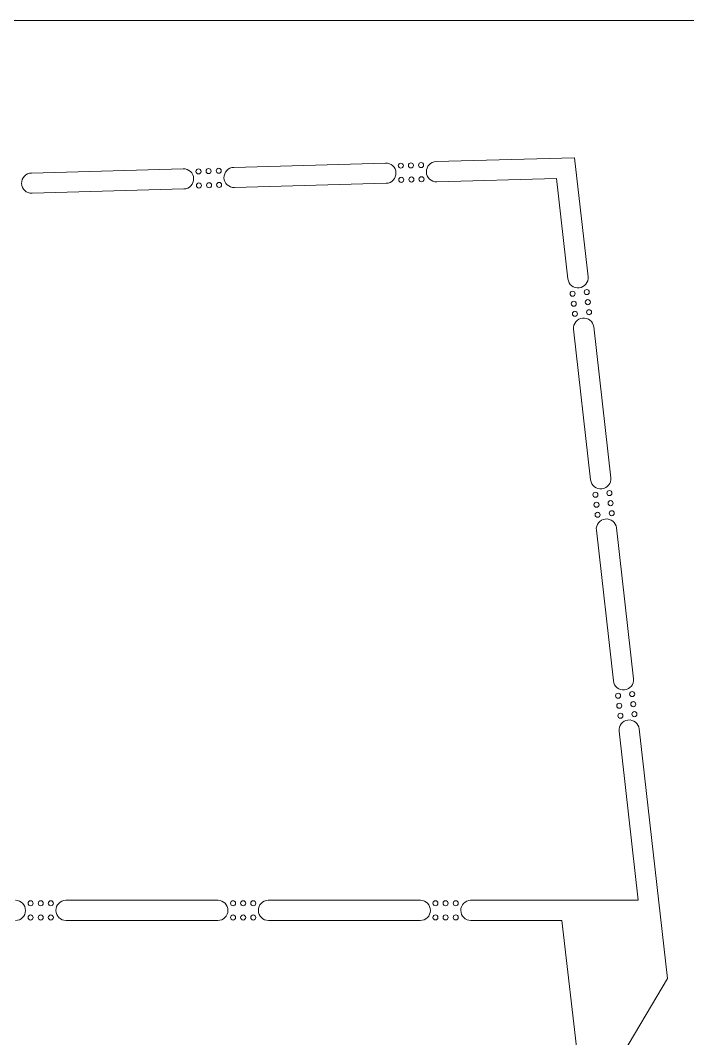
# Model space of a CAD drawing. Header units: inches. Extents: x 16.7 to 31.3, y 1.4 to 10.6.
# Drawn here: x 21.405 to 24, y 6.614 to 10.578 of the extents above; entities that cross this region are included whole.
import ezdxf

# ---------------------------------------------------------------- set-up
doc = ezdxf.new("R2010")
doc.units = ezdxf.units.IN
doc.header["$MEASUREMENT"] = 0
doc.layers.add('Visible', color=7, linetype='Continuous', lineweight=0)

# ---------------------------------------------------------------- blocks, each defined once
blk = doc.blocks.new('Block_777')
at = {"layer": 'Visible', "color": 7, "lineweight": 0}
blk.add_open_spline([(23.8116, 7.8193), (23.8091, 7.8409), (23.7896, 7.8565), (23.768, 7.854), (23.7464, 7.8516), (23.7309, 7.8321), (23.7333, 7.8105)], degree=3, knots=[0, 0, 0, 0, 1, 1, 1, 2, 2, 2, 2], dxfattribs=at)
blk = doc.blocks.new('Block_778')
at = {"layer": 'Visible', "color": 7, "lineweight": 0}
blk.add_circle((23.7844, 7.9549), 0.00984, dxfattribs=at)
blk = doc.blocks.new('Block_779')
at = {"layer": 'Visible', "color": 7, "lineweight": 0}
blk.add_circle((23.7296, 7.9487), 0.00984, dxfattribs=at)
blk = doc.blocks.new('Block_780')
at = {"layer": 'Visible', "color": 7, "lineweight": 0}
blk.add_circle((23.7932, 7.8767), 0.00984, dxfattribs=at)
blk = doc.blocks.new('Block_781')
at = {"layer": 'Visible', "color": 7, "lineweight": 0}
blk.add_circle((23.734, 7.9096), 0.00984, dxfattribs=at)
blk = doc.blocks.new('Block_782')
at = {"layer": 'Visible', "color": 7, "lineweight": 0}
blk.add_circle((23.7888, 7.9158), 0.00984, dxfattribs=at)
blk = doc.blocks.new('Block_783')
at = {"layer": 'Visible', "color": 7, "lineweight": 0}
blk.add_circle((23.7384, 7.8705), 0.00984, dxfattribs=at)
blk = doc.blocks.new('Block_784')
at = {"layer": 'Visible', "color": 7, "lineweight": 0}
blk.add_open_spline([(23.7112, 8.0061), (23.7137, 7.9845), (23.7332, 7.969), (23.7548, 7.9714), (23.7764, 7.9738), (23.7919, 7.9933), (23.7895, 8.0149)], degree=3, knots=[0, 0, 0, 0, 1, 1, 1, 2, 2, 2, 2], dxfattribs=at)
blk = doc.blocks.new('Block_785')
at = {"layer": 'Visible', "color": 7, "lineweight": 0}
blk.add_line((23.7333, 7.8105), (23.8077, 7.1524), dxfattribs=at)
blk = doc.blocks.new('Block_786')
at = {"layer": 'Visible', "color": 7, "lineweight": 0}
blk.add_line((23.5566, 9.3753), (23.6229, 8.7885), dxfattribs=at)
blk = doc.blocks.new('Block_787')
at = {"layer": 'Visible', "color": 7, "lineweight": 0}
blk.add_line((23.645, 8.5929), (23.7112, 8.0061), dxfattribs=at)
blk = doc.blocks.new('Block_788')
at = {"layer": 'Visible', "color": 7, "lineweight": 0}
blk.add_line((23.7895, 8.0149), (23.7232, 8.6017), dxfattribs=at)
blk = doc.blocks.new('Block_789')
at = {"layer": 'Visible', "color": 7, "lineweight": 0}
blk.add_line((23.7011, 8.7973), (23.6348, 9.3841), dxfattribs=at)
blk = doc.blocks.new('Block_790')
at = {"layer": 'Visible', "color": 7, "lineweight": 0}
blk.add_line((23.9213, 6.8483), (23.8116, 7.8193), dxfattribs=at)
blk = doc.blocks.new('Block_826')
at = {"layer": 'Visible', "color": 7, "lineweight": 0}
blk.add_open_spline([(22.8276, 9.9434), (22.8493, 9.944), (22.8664, 9.9621), (22.8658, 9.9838), (22.8652, 10.0056), (22.8471, 10.0227), (22.8254, 10.0221)], degree=3, knots=[0, 0, 0, 0, 1, 1, 1, 2, 2, 2, 2], dxfattribs=at)
blk = doc.blocks.new('Block_827')
at = {"layer": 'Visible', "color": 7, "lineweight": 0}
blk.add_circle((22.965, 9.9591), 0.00984, dxfattribs=at)
blk = doc.blocks.new('Block_828')
at = {"layer": 'Visible', "color": 7, "lineweight": 0}
blk.add_circle((22.9634, 10.0142), 0.00984, dxfattribs=at)
blk = doc.blocks.new('Block_829')
at = {"layer": 'Visible', "color": 7, "lineweight": 0}
blk.add_circle((22.8863, 9.9568), 0.00984, dxfattribs=at)
blk = doc.blocks.new('Block_830')
at = {"layer": 'Visible', "color": 7, "lineweight": 0}
blk.add_circle((22.9241, 10.013), 0.00984, dxfattribs=at)
blk = doc.blocks.new('Block_831')
at = {"layer": 'Visible', "color": 7, "lineweight": 0}
blk.add_circle((22.9256, 9.958), 0.00984, dxfattribs=at)
blk = doc.blocks.new('Block_832')
at = {"layer": 'Visible', "color": 7, "lineweight": 0}
blk.add_circle((22.8847, 10.0119), 0.00984, dxfattribs=at)
blk = doc.blocks.new('Block_833')
at = {"layer": 'Visible', "color": 7, "lineweight": 0}
blk.add_open_spline([(23.0221, 10.0276), (23.0004, 10.027), (22.9833, 10.0089), (22.9839, 9.9872), (22.9845, 9.9654), (23.0026, 9.9483), (23.0244, 9.9489)], degree=3, knots=[0, 0, 0, 0, 1, 1, 1, 2, 2, 2, 2], dxfattribs=at)
blk = doc.blocks.new('Block_834')
at = {"layer": 'Visible', "color": 7, "lineweight": 0}
blk.add_line((22.8254, 10.0221), (22.2351, 10.0054), dxfattribs=at)
blk = doc.blocks.new('Block_835')
at = {"layer": 'Visible', "color": 7, "lineweight": 0}
blk.add_line((22.2373, 9.9267), (22.8276, 9.9434), dxfattribs=at)
blk = doc.blocks.new('Block_928')
at = {"layer": 'Visible', "color": 7, "lineweight": 0}
blk.add_open_spline([(23.7232, 8.6017), (23.7208, 8.6233), (23.7013, 8.6389), (23.6797, 8.6364), (23.658, 8.634), (23.6425, 8.6145), (23.645, 8.5929)], degree=3, knots=[0, 0, 0, 0, 1, 1, 1, 2, 2, 2, 2], dxfattribs=at)
blk = doc.blocks.new('Block_929')
at = {"layer": 'Visible', "color": 7, "lineweight": 0}
blk.add_line((23.6664, 6.4166), (23.9213, 6.8483), dxfattribs=at)
blk = doc.blocks.new('Block_932')
at = {"layer": 'Visible', "color": 7, "lineweight": 0}
blk.add_line((23.5114, 7.0737), (23.6309, 6.036), dxfattribs=at)
blk = doc.blocks.new('Block_933')
at = {"layer": 'Visible', "color": 7, "lineweight": 0}
blk.add_line((23.1571, 7.0737), (23.5114, 7.0737), dxfattribs=at)
blk = doc.blocks.new('Block_934')
at = {"layer": 'Visible', "color": 7, "lineweight": 0}
blk.add_open_spline([(23.1561, 7.1524), (23.1343, 7.1518), (23.1172, 7.1337), (23.1178, 7.112), (23.1183, 7.0907), (23.1358, 7.0737), (23.1571, 7.0737)], degree=3, knots=[0, 0, 0, 0, 1, 1, 1, 2, 2, 2, 2], dxfattribs=at)
blk = doc.blocks.new('Block_935')
at = {"layer": 'Visible', "color": 7, "lineweight": 0}
blk.add_line((23.8077, 7.1524), (23.1561, 7.1524), dxfattribs=at)
blk = doc.blocks.new('Block_939')
at = {"layer": 'Visible', "color": 7, "lineweight": 0}
blk.add_line((23.5604, 10.0429), (23.0221, 10.0276), dxfattribs=at)
blk = doc.blocks.new('Block_940')
at = {"layer": 'Visible', "color": 7, "lineweight": 0}
blk.add_line((23.6127, 9.5797), (23.5604, 10.0429), dxfattribs=at)
blk = doc.blocks.new('Block_941')
at = {"layer": 'Visible', "color": 7, "lineweight": 0}
blk.add_open_spline([(23.5345, 9.5709), (23.5369, 9.5493), (23.5564, 9.5338), (23.578, 9.5362), (23.5996, 9.5386), (23.6152, 9.5581), (23.6127, 9.5797)], degree=3, knots=[0, 0, 0, 0, 1, 1, 1, 2, 2, 2, 2], dxfattribs=at)
blk = doc.blocks.new('Block_942')
at = {"layer": 'Visible', "color": 7, "lineweight": 0}
blk.add_line((23.4903, 9.9621), (23.5345, 9.5709), dxfattribs=at)
blk = doc.blocks.new('Block_943')
at = {"layer": 'Visible', "color": 7, "lineweight": 0}
blk.add_line((23.0244, 9.9489), (23.4903, 9.9621), dxfattribs=at)
blk = doc.blocks.new('Block_944')
at = {"layer": 'Visible', "color": 7, "lineweight": 0}
blk.add_open_spline([(22.2351, 10.0054), (22.2133, 10.0048), (22.1962, 9.9866), (22.1968, 9.9649), (22.1974, 9.9432), (22.2156, 9.9261), (22.2373, 9.9267)], degree=3, knots=[0, 0, 0, 0, 1, 1, 1, 2, 2, 2, 2], dxfattribs=at)
blk = doc.blocks.new('Block_966')
at = {"layer": 'Visible', "color": 7, "lineweight": 0}
blk.add_open_spline([(21.3855, 7.0736), (21.4073, 7.0736), (21.4249, 7.0912), (21.4249, 7.1129), (21.4249, 7.1344), (21.4077, 7.1519), (21.3862, 7.1523)], degree=3, knots=[0, 0, 0, 0, 1, 1, 1, 2, 2, 2, 2], dxfattribs=at)
blk = doc.blocks.new('Block_1041')
at = {"layer": 'Visible', "color": 7, "lineweight": 0}
blk.add_circle((21.5233, 7.0854), 0.00984, dxfattribs=at)
blk = doc.blocks.new('Block_1042')
at = {"layer": 'Visible', "color": 7, "lineweight": 0}
blk.add_circle((21.4839, 7.1405), 0.00984, dxfattribs=at)
blk = doc.blocks.new('Block_1043')
at = {"layer": 'Visible', "color": 7, "lineweight": 0}
blk.add_circle((21.4839, 7.0854), 0.00984, dxfattribs=at)
blk = doc.blocks.new('Block_1044')
at = {"layer": 'Visible', "color": 7, "lineweight": 0}
blk.add_circle((21.5233, 7.1405), 0.00984, dxfattribs=at)
blk = doc.blocks.new('Block_1045')
at = {"layer": 'Visible', "color": 7, "lineweight": 0}
blk.add_circle((21.4446, 7.0854), 0.00984, dxfattribs=at)
blk = doc.blocks.new('Block_1046')
at = {"layer": 'Visible', "color": 7, "lineweight": 0}
blk.add_circle((21.4446, 7.1405), 0.00984, dxfattribs=at)
blk = doc.blocks.new('Block_1047')
at = {"layer": 'Visible', "color": 7, "lineweight": 0}
blk.add_line((22.0383, 9.9998), (21.448, 9.9831), dxfattribs=at)
blk = doc.blocks.new('Block_1048')
at = {"layer": 'Visible', "color": 7, "lineweight": 0}
blk.add_open_spline([(22.0405, 9.9211), (22.0623, 9.9217), (22.0794, 9.9398), (22.0788, 9.9616), (22.0781, 9.9833), (22.06, 10.0004), (22.0383, 9.9998)], degree=3, knots=[0, 0, 0, 0, 1, 1, 1, 2, 2, 2, 2], dxfattribs=at)
blk = doc.blocks.new('Block_1049')
at = {"layer": 'Visible', "color": 7, "lineweight": 0}
blk.add_line((21.4502, 9.9044), (22.0405, 9.9211), dxfattribs=at)
blk = doc.blocks.new('Block_1050')
at = {"layer": 'Visible', "color": 7, "lineweight": 0}
blk.add_open_spline([(21.448, 9.9831), (21.4263, 9.9825), (21.4091, 9.9644), (21.4098, 9.9426), (21.4104, 9.9209), (21.4285, 9.9038), (21.4502, 9.9044)], degree=3, knots=[0, 0, 0, 0, 1, 1, 1, 2, 2, 2, 2], dxfattribs=at)
blk = doc.blocks.new('Block_1081')
at = {"layer": 'Visible', "color": 7, "lineweight": 0}
blk.add_circle((22.3107, 7.0854), 0.00984, dxfattribs=at)
blk = doc.blocks.new('Block_1082')
at = {"layer": 'Visible', "color": 7, "lineweight": 0}
blk.add_circle((22.2713, 7.1406), 0.00984, dxfattribs=at)
blk = doc.blocks.new('Block_1083')
at = {"layer": 'Visible', "color": 7, "lineweight": 0}
blk.add_circle((22.2713, 7.0854), 0.00984, dxfattribs=at)
blk = doc.blocks.new('Block_1084')
at = {"layer": 'Visible', "color": 7, "lineweight": 0}
blk.add_circle((22.3107, 7.1406), 0.00984, dxfattribs=at)
blk = doc.blocks.new('Block_1085')
at = {"layer": 'Visible', "color": 7, "lineweight": 0}
blk.add_circle((22.2319, 7.0854), 0.00984, dxfattribs=at)
blk = doc.blocks.new('Block_1086')
at = {"layer": 'Visible', "color": 7, "lineweight": 0}
blk.add_circle((22.2319, 7.1406), 0.00984, dxfattribs=at)
blk = doc.blocks.new('Block_1089')
at = {"layer": 'Visible', "color": 7, "lineweight": 0}
blk.add_line((16.6678, 10.5775), (31.3322, 10.5775), dxfattribs=at)
blk = doc.blocks.new('Block_1090')
at = {"layer": 'Visible', "color": 7, "lineweight": 0}
blk.add_circle((23.6076, 9.5197), 0.00984, dxfattribs=at)
blk = doc.blocks.new('Block_1091')
at = {"layer": 'Visible', "color": 7, "lineweight": 0}
blk.add_circle((23.5528, 9.5136), 0.00984, dxfattribs=at)
blk = doc.blocks.new('Block_1092')
at = {"layer": 'Visible', "color": 7, "lineweight": 0}
blk.add_circle((23.6165, 9.4415), 0.00984, dxfattribs=at)
blk = doc.blocks.new('Block_1093')
at = {"layer": 'Visible', "color": 7, "lineweight": 0}
blk.add_circle((23.5573, 9.4744), 0.00984, dxfattribs=at)
blk = doc.blocks.new('Block_1094')
at = {"layer": 'Visible', "color": 7, "lineweight": 0}
blk.add_circle((23.612, 9.4806), 0.00984, dxfattribs=at)
blk = doc.blocks.new('Block_1095')
at = {"layer": 'Visible', "color": 7, "lineweight": 0}
blk.add_circle((23.5617, 9.4353), 0.00984, dxfattribs=at)
blk = doc.blocks.new('Block_1114')
at = {"layer": 'Visible', "color": 7, "lineweight": 0}
blk.add_circle((22.1779, 9.9368), 0.00984, dxfattribs=at)
blk = doc.blocks.new('Block_1115')
at = {"layer": 'Visible', "color": 7, "lineweight": 0}
blk.add_circle((22.1764, 9.9919), 0.00984, dxfattribs=at)
blk = doc.blocks.new('Block_1116')
at = {"layer": 'Visible', "color": 7, "lineweight": 0}
blk.add_circle((22.0992, 9.9346), 0.00984, dxfattribs=at)
blk = doc.blocks.new('Block_1117')
at = {"layer": 'Visible', "color": 7, "lineweight": 0}
blk.add_circle((22.137, 9.9908), 0.00984, dxfattribs=at)
blk = doc.blocks.new('Block_1118')
at = {"layer": 'Visible', "color": 7, "lineweight": 0}
blk.add_circle((22.1386, 9.9357), 0.00984, dxfattribs=at)
blk = doc.blocks.new('Block_1119')
at = {"layer": 'Visible', "color": 7, "lineweight": 0}
blk.add_circle((22.0977, 9.9897), 0.00984, dxfattribs=at)
blk = doc.blocks.new('Block_1180')
at = {"layer": 'Visible', "color": 7, "lineweight": 0}
blk.add_circle((23.0193, 7.1406), 0.00984, dxfattribs=at)
blk = doc.blocks.new('Block_1181')
at = {"layer": 'Visible', "color": 7, "lineweight": 0}
blk.add_circle((23.0193, 7.0855), 0.00984, dxfattribs=at)
blk = doc.blocks.new('Block_1182')
at = {"layer": 'Visible', "color": 7, "lineweight": 0}
blk.add_circle((23.0981, 7.1406), 0.00984, dxfattribs=at)
blk = doc.blocks.new('Block_1183')
at = {"layer": 'Visible', "color": 7, "lineweight": 0}
blk.add_circle((23.0587, 7.0855), 0.00984, dxfattribs=at)
blk = doc.blocks.new('Block_1184')
at = {"layer": 'Visible', "color": 7, "lineweight": 0}
blk.add_circle((23.0587, 7.1406), 0.00984, dxfattribs=at)
blk = doc.blocks.new('Block_1185')
at = {"layer": 'Visible', "color": 7, "lineweight": 0}
blk.add_circle((23.0981, 7.0855), 0.00984, dxfattribs=at)
blk = doc.blocks.new('Block_1248')
at = {"layer": 'Visible', "color": 7, "lineweight": 0}
blk.add_circle((23.696, 8.7373), 0.00984, dxfattribs=at)
blk = doc.blocks.new('Block_1249')
at = {"layer": 'Visible', "color": 7, "lineweight": 0}
blk.add_circle((23.6412, 8.7311), 0.00984, dxfattribs=at)
blk = doc.blocks.new('Block_1250')
at = {"layer": 'Visible', "color": 7, "lineweight": 0}
blk.add_circle((23.7048, 8.6591), 0.00984, dxfattribs=at)
blk = doc.blocks.new('Block_1251')
at = {"layer": 'Visible', "color": 7, "lineweight": 0}
blk.add_circle((23.6456, 8.692), 0.00984, dxfattribs=at)
blk = doc.blocks.new('Block_1252')
at = {"layer": 'Visible', "color": 7, "lineweight": 0}
blk.add_circle((23.7004, 8.6982), 0.00984, dxfattribs=at)
blk = doc.blocks.new('Block_1253')
at = {"layer": 'Visible', "color": 7, "lineweight": 0}
blk.add_circle((23.6501, 8.6529), 0.00984, dxfattribs=at)
blk = doc.blocks.new('Block_1254')
at = {"layer": 'Visible', "color": 7, "lineweight": 0}
blk.add_open_spline([(23.6348, 9.3841), (23.6324, 9.4058), (23.6129, 9.4213), (23.5913, 9.4188), (23.5697, 9.4164), (23.5541, 9.3969), (23.5566, 9.3753)], degree=3, knots=[0, 0, 0, 0, 1, 1, 1, 2, 2, 2, 2], dxfattribs=at)
blk = doc.blocks.new('Block_1255')
at = {"layer": 'Visible', "color": 7, "lineweight": 0}
blk.add_open_spline([(23.6229, 8.7885), (23.6253, 8.7669), (23.6448, 8.7514), (23.6664, 8.7538), (23.688, 8.7562), (23.7035, 8.7757), (23.7011, 8.7973)], degree=3, knots=[0, 0, 0, 0, 1, 1, 1, 2, 2, 2, 2], dxfattribs=at)
blk = doc.blocks.new('Block_1256')
at = {"layer": 'Visible', "color": 7, "lineweight": 0}
blk.add_line((22.3697, 7.0736), (22.9603, 7.0737), dxfattribs=at)
blk = doc.blocks.new('Block_1257')
at = {"layer": 'Visible', "color": 7, "lineweight": 0}
blk.add_open_spline([(22.3688, 7.1524), (22.3471, 7.1519), (22.3299, 7.1338), (22.3304, 7.1121), (22.3309, 7.0907), (22.3484, 7.0736), (22.3697, 7.0736)], degree=3, knots=[0, 0, 0, 0, 1, 1, 1, 2, 2, 2, 2], dxfattribs=at)
blk = doc.blocks.new('Block_1258')
at = {"layer": 'Visible', "color": 7, "lineweight": 0}
blk.add_line((22.9613, 7.1524), (22.3688, 7.1524), dxfattribs=at)
blk = doc.blocks.new('Block_1259')
at = {"layer": 'Visible', "color": 7, "lineweight": 0}
blk.add_open_spline([(22.9603, 7.0737), (22.982, 7.0737), (22.9996, 7.0913), (22.9996, 7.113), (22.9996, 7.1344), (22.9826, 7.1518), (22.9613, 7.1524)], degree=3, knots=[0, 0, 0, 0, 1, 1, 1, 2, 2, 2, 2], dxfattribs=at)
blk = doc.blocks.new('Block_1260')
at = {"layer": 'Visible', "color": 7, "lineweight": 0}
blk.add_open_spline([(21.5816, 7.1523), (21.5599, 7.1519), (21.5426, 7.134), (21.543, 7.1122), (21.5434, 7.0908), (21.5609, 7.0736), (21.5824, 7.0736)], degree=3, knots=[0, 0, 0, 0, 1, 1, 1, 2, 2, 2, 2], dxfattribs=at)
blk = doc.blocks.new('Block_1261')
at = {"layer": 'Visible', "color": 7, "lineweight": 0}
blk.add_line((22.1738, 7.1523), (21.5816, 7.1523), dxfattribs=at)
blk = doc.blocks.new('Block_1262')
at = {"layer": 'Visible', "color": 7, "lineweight": 0}
blk.add_open_spline([(22.1729, 7.0736), (22.1946, 7.0736), (22.2123, 7.0912), (22.2123, 7.113), (22.2123, 7.1344), (22.1952, 7.1519), (22.1738, 7.1523)], degree=3, knots=[0, 0, 0, 0, 1, 1, 1, 2, 2, 2, 2], dxfattribs=at)
blk = doc.blocks.new('Block_1263')
at = {"layer": 'Visible', "color": 7, "lineweight": 0}
blk.add_line((21.5824, 7.0736), (22.1729, 7.0736), dxfattribs=at)

msp = doc.modelspace()

# ---------------------------------------------------------------- block references
at = {"layer": 'Visible'}
for name in ['Block_1089', 'Block_939', 'Block_940', 'Block_1047', 'Block_1048', 'Block_1119', 'Block_1117', 'Block_1115', 'Block_944', 'Block_834', 'Block_826', 'Block_832', 'Block_830', 'Block_828', 'Block_833', 'Block_1050', 'Block_829', 'Block_831', 'Block_827', 'Block_943', 'Block_942', 'Block_1049', 'Block_1116', 'Block_1118', 'Block_1114', 'Block_835', 'Block_941', 'Block_1091', 'Block_1090', 'Block_1093', 'Block_1094', 'Block_1095', 'Block_1092', 'Block_1254', 'Block_786', 'Block_789', 'Block_1255', 'Block_1249', 'Block_1248', 'Block_1251', 'Block_1252', 'Block_1253', 'Block_1250', 'Block_928', 'Block_788', 'Block_787', 'Block_784', 'Block_779', 'Block_778', 'Block_781', 'Block_782', 'Block_783', 'Block_777', 'Block_780', 'Block_785', 'Block_790', 'Block_966', 'Block_1046', 'Block_1042', 'Block_1044', 'Block_1260', 'Block_1261', 'Block_1262', 'Block_1086', 'Block_1082', 'Block_1084', 'Block_1257', 'Block_1258', 'Block_1259', 'Block_1180', 'Block_1184', 'Block_1182', 'Block_934', 'Block_935', 'Block_1045', 'Block_1043', 'Block_1041', 'Block_1085', 'Block_1083', 'Block_1081', 'Block_1181', 'Block_1183', 'Block_1185', 'Block_1263', 'Block_1256', 'Block_933', 'Block_932', 'Block_929']:
    msp.add_blockref(name, (0, 0), dxfattribs=at)

doc.saveas('drawing.dxf')
